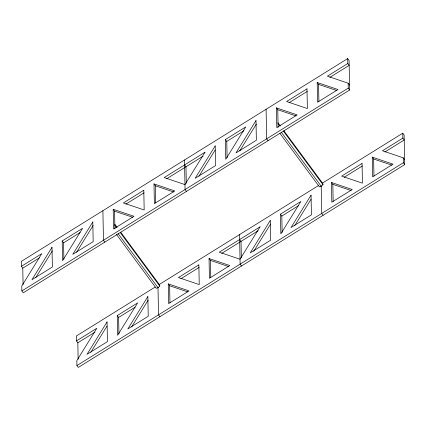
<?xml version="1.0" encoding="UTF-8"?>
<svg xmlns="http://www.w3.org/2000/svg" width="426" height="426" viewBox="0 0 426 426"><rect width="100%" height="100%" fill="white"/><g stroke="black" fill="none" stroke-linecap="round" stroke-linejoin="round"><path stroke-width="0.64" d="M35.768 277.645L52.334 250.85M76.568 252.293L93.134 225.498M198.963 176.231L215.189 149.995M90.823 352.254L107.048 326.018M239.763 150.879L256.335 124.083M131.623 326.902L148.189 300.106M253.678 251.399L270.59 224.049M294.824 225.487L311.044 199.251M116.362 234.268L156.225 288.29L158.003 287.683L159.761 286.096L159.739 285.111L120.664 232.154M279.957 133.391L319.425 186.881L321.204 186.274L322.961 184.682L322.94 183.697L283.865 130.745M21.396 266.325L41.796 253.646L21.774 286.027L21.87 290.947L23.244 292.816L349.645 89.992L349.075 60.439L347.701 58.575L21.3 261.399L21.396 266.325L22.77 268.188L23.084 284.605M62.196 240.972L82.596 228.293L62.574 260.669L62.196 240.972L63.57 242.836L63.884 259.253M225.397 139.558L245.797 126.884L225.775 159.26L225.397 139.558L226.77 141.421L227.085 157.844M347.701 58.575L347.792 63.501L327.392 76.174L348.175 83.203L349.549 85.067M22.77 268.188L39.309 257.911M63.57 242.836L80.109 232.559M125.872 204.123L144.068 192.813M166.672 178.766L203.064 156.156M226.77 141.421L243.864 130.803M289.073 102.709L307.268 91.404M329.873 77.356L349.171 65.364L347.792 63.501M21.87 290.947L348.266 88.129L348.175 83.203M155.144 287.049L76.355 336.007L76.451 340.933L77.825 342.797L78.144 359.214M159.084 284.605L318.344 185.64M322.28 183.191L402.756 133.184L404.13 135.053L404.7 164.601L78.299 367.425L76.925 365.561L76.829 360.636L96.851 328.254L76.451 340.933M117.251 315.581L137.651 302.902L117.629 335.283L117.251 315.581L118.625 317.445L118.945 333.862M280.452 214.171L300.852 201.493L280.83 233.869L280.452 214.171L281.826 216.035L282.145 232.452M402.756 133.184L402.852 138.109L382.452 150.788L403.23 157.812L404.604 159.675M77.825 342.797L94.918 332.179M118.625 317.445L135.17 307.167M180.928 278.732L199.123 267.427M221.728 253.379L258.119 230.764M281.826 216.035L298.37 205.758M344.128 177.317L362.324 166.012M384.928 151.965L404.226 139.973L402.852 138.109M76.925 365.561L403.326 162.737L403.23 157.812M317.194 82.516L337.972 89.54L317.572 102.219L317.194 82.516L318.568 84.38L336.833 90.552M276.394 107.869L297.172 114.892L276.772 127.571L276.394 107.869L277.773 109.732L296.033 115.904M372.249 157.125L393.028 164.148L372.628 176.827L372.249 157.125L373.629 158.989L391.888 165.166M331.449 182.477L352.227 189.501L331.827 202.18L331.449 182.477L332.828 184.341L351.088 190.518M153.994 183.925L174.772 190.949L154.372 203.628L153.994 183.925L155.373 185.789L173.632 191.966M113.194 209.278L133.972 216.301L113.572 228.98L113.194 209.278L114.573 211.147L132.832 217.319M209.049 258.534L229.827 265.563L209.427 278.237L209.049 258.534L210.428 260.403L228.687 266.575M168.249 283.892L189.027 290.915L168.627 303.589L168.249 283.892L169.628 285.755L187.887 291.927M348.266 88.129L349.645 89.992M403.326 162.737L404.7 164.601M277.944 122.72L280.313 125.931M277.965 123.705L279.541 125.846M283.487 131.197L322.961 184.682M281.336 132.252L321.204 186.274M268.045 140.697L266.665 138.833L266.101 109.28M323.1 215.306L321.726 213.442L321.193 185.858M184.596 164.91L185.97 166.779L186.284 183.196M239.652 239.524L241.025 241.388L241.345 257.805M186.444 191.402L185.065 189.538L184.501 159.984M241.499 266.016L240.126 264.147L239.556 234.598M114.743 224.135L117.113 227.34M114.764 225.12L116.341 227.255M120.286 232.607L159.761 286.096M118.135 233.661L158.003 287.683M104.844 242.112L103.465 240.243L102.9 210.694M159.899 316.72L158.525 314.857L157.993 287.273M373.629 158.989L373.953 176.066M332.828 184.341L333.153 201.418M318.568 84.38L318.898 101.457M277.773 109.732L278.109 127.465M210.428 260.403L210.753 277.475M169.628 285.755L169.953 302.827M155.373 185.789L155.698 202.867M114.573 211.147L114.913 228.874M51.993 247.309L31.971 279.685L52.371 267.011L51.993 247.309M92.793 221.957L72.771 254.333L93.172 241.659L92.793 221.957M204.997 152.236L184.975 184.612L164.196 177.589L204.997 152.236M215.194 145.894L195.172 178.276L215.572 165.597L215.194 145.894M107.048 321.918L87.032 354.299L107.432 341.62L107.048 321.918M255.994 120.542L235.972 152.923L256.372 140.245L255.994 120.542M147.849 296.565L127.827 328.941L148.227 316.268L147.849 296.565M260.052 226.845L240.03 259.221L219.252 252.197L260.052 226.845M270.249 220.508L250.227 252.884L270.627 240.211L270.249 220.508M311.049 195.156L291.027 227.532L311.427 214.853L311.049 195.156M143.796 190.262L123.396 202.941L144.174 209.965L143.796 190.262M306.997 88.853L286.597 101.532L307.375 108.555L306.997 88.853M198.851 264.876L178.451 277.55L199.23 284.579L198.851 264.876M362.052 163.462L341.652 176.14L362.43 183.164L362.052 163.462"/></g></svg>
